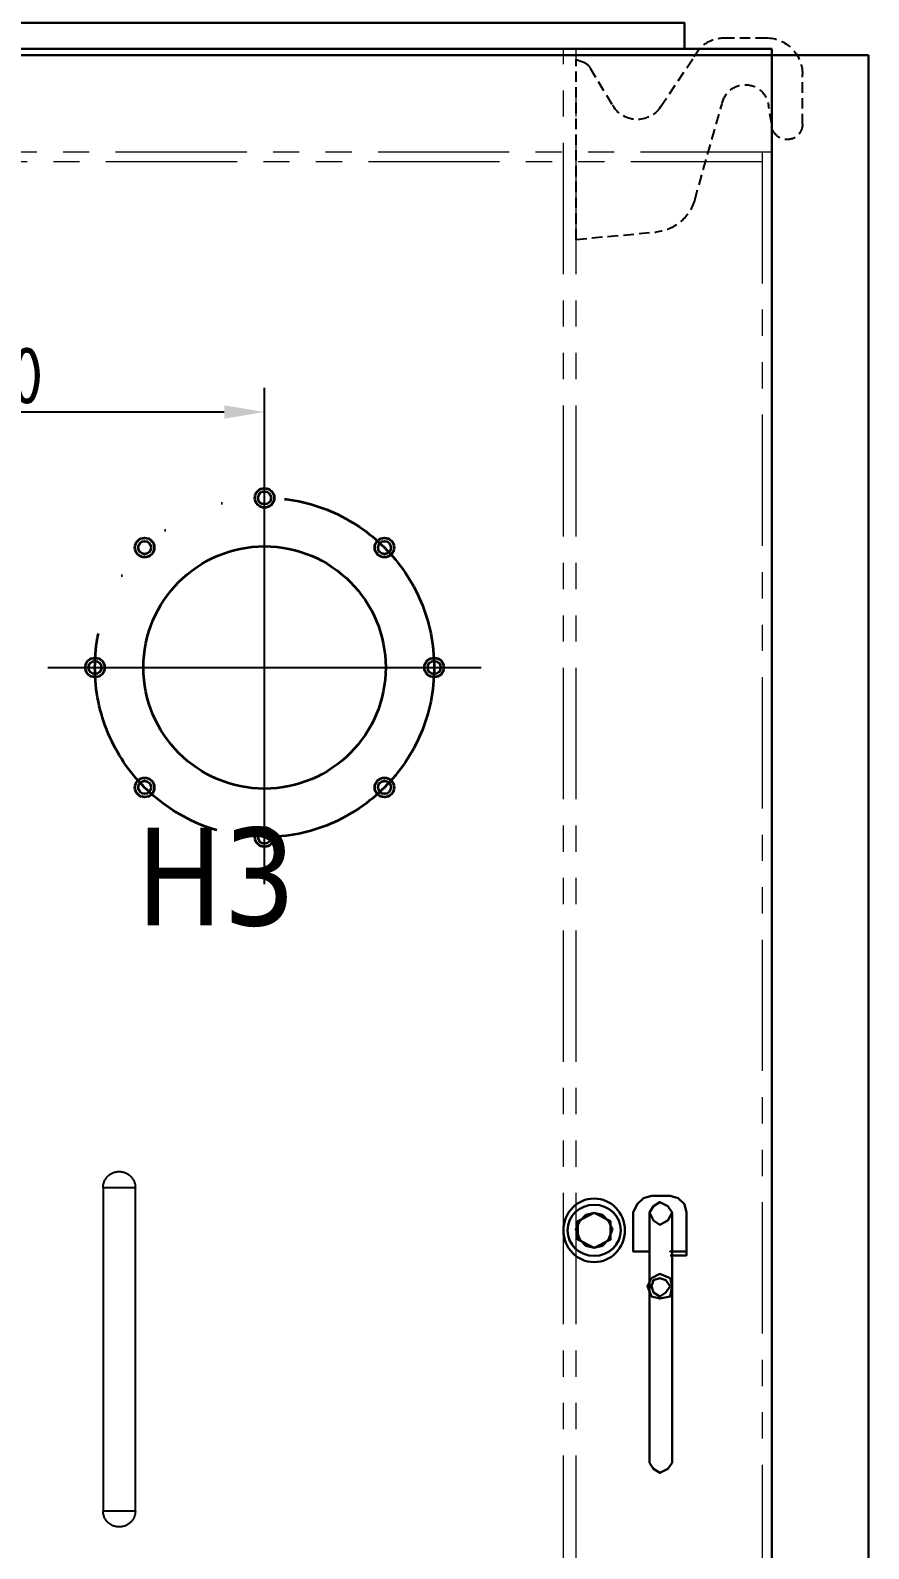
# Model space of a CAD drawing. Header units: millimetres. Extents: x 36873 to 51119, y -3533 to 6541.
# Drawn here: x 45613 to 46132, y 3705 to 4644 of the extents above; entities that cross this region are included whole.
import ezdxf

# ---------------------------------------------------------------- set-up
doc = ezdxf.new("R2010")
doc.units = ezdxf.units.MM
doc.header["$LTSCALE"] = 13
for name, pattern in [('ACAD_ISO15W100', [39, 12, -3, 12, -3, 0, -3, 0, -3, 0, -3]), ('CENTER', [50.8, 31.75, -6.35, 6.35, -6.35]), ('CENTER2', [1.125, 0.75, -0.125, 0.125, -0.125]), ('DASHED', [0.75, 0.5, -0.25]), ('EB_DASHDOT', [39, 30, -3, 3, -3]), ('PTHANTOM2', [1.25, 0.625, -0.125, 0.125, -0.125, 0.125, -0.125])]:
    doc.linetypes.add(name, pattern=pattern)
doc.layers.get('0').update_dxf_attribs({"color": 1, "linetype": 'CENTER'})
doc.layers.add('4虚线层', color=6, linetype='DASHED')
for name, color, linetype, lineweight in [('CAXA1', 1, 'EB_DASHDOT', 25), ('标注、文本', 3, 'Continuous', 25), ('铁心', 3, 'Continuous', 0)]:
    doc.layers.add(name, color=color, linetype=linetype, lineweight=lineweight)
doc.styles.get("Standard").update_dxf_attribs({"font": 'gbenor.shx', "bigfont": 'gbcbig.shx'})
doc.styles.add('Tahoma_txtstyle_30.40_0_0', font='tahoma.ttf')
doc.dimstyles.new('丁晓菲', dxfattribs={"dimscale": 15, "dimtxt": 3.5, "dimasz": 2.5, "dimexe": 1.5, "dimexo": 0, "dimgap": 0.5, "dimtad": 1, "dimtoh": 1, "dimtxsty": 'Standard', "dimcen": 2.5, "dimclrd": 3, "dimclre": 3, "dimclrt": 2, "dimadec": 0, "dimazin": 0, "dimtfac": 1, "dimtmove": 0, "dimatfit": 2, "dimfxl": 1.5, "dimarcsym": 0})

# ---------------------------------------------------------------- blocks, each defined once
blk = doc.blocks.new('A$C7d554a5c')
at = {"layer": '标注、文本', "color": 0, "linetype": 'CENTER2', "ltscale": 38.869873}
blk.add_lwpolyline([(-10, -100), (-10, 100), (10, 100), (10, -100)], close=True, dxfattribs=at)
for centre, start, end in [((0, 100), 0, 180), ((0, -100), 180, 0)]:
    blk.add_arc(centre, 10, start, end, dxfattribs=at)
blk = doc.blocks.new('A$C3970166B')
at = {"layer": '标注、文本', "color": 4, "lineweight": 30}
for points in [[(20.32, 13.55), (18.63, 16.93), (16.09, 19.47), (12.7, 20.32), (9.31, 19.47), (6.77, 16.93), (5.08, 13.55), (6.77, 9.31), (9.31, 6.77), (12.7, 5.93), (16.09, 6.77), (18.63, 9.31)], [(19.47, 16.93), (12.7, 20.32), (5.93, 16.93), (5.93, 9.31), (12.7, 5.93), (19.47, 9.31)]]:
    blk.add_lwpolyline(points, close=True, dxfattribs=at)
for major_axis, ratio in [((0, 13.12), 0.967742), ((-11.01, 0), 0.961538)]:
    blk.add_ellipse((12.7, 13.12), major_axis=major_axis, ratio=ratio, start_param=0, end_param=6.283185, dxfattribs=at)
blk = doc.blocks.new('A$C33D96195')
at = {"layer": '标注、文本', "color": 4, "lineweight": 30}
for points in [[(54.61, 171.45), (49.53, 170.18), (45.72, 166.37), (43.18, 161.29)], [(54.61, 171.45), (66.04, 171.45)], [(76.2, 161.29), (74.93, 166.37), (71.12, 170.18), (66.04, 171.45)], [(53.34, 137.16), (43.18, 137.16), (43.18, 161.29)], [(67.31, 6.35), (67.31, 161.29), (64.77, 165.1), (59.69, 167.64), (55.88, 165.1), (53.34, 161.29), (55.88, 156.21), (59.69, 153.67), (64.77, 156.21), (67.31, 161.29)], [(53.34, 161.29), (53.34, 6.35)], [(76.2, 161.29), (76.2, 137.16), (66.04, 137.16), (76.2, 137.16), (76.2, 134.62), (66.04, 134.62)], [(53.34, 6.35), (55.88, 2.54), (59.69, 0), (64.77, 2.54), (67.31, 6.35)]]:
    blk.add_lwpolyline(points, dxfattribs=at)
for points in [[(30.48, 150.83), (27.94, 155.91), (24.13, 159.72), (19.05, 160.99), (13.97, 159.72), (10.16, 155.91), (7.62, 150.83), (10.16, 144.48), (13.97, 140.67), (19.05, 139.4), (24.13, 140.67), (27.94, 144.48)], [(29.21, 155.91), (19.05, 160.99), (8.89, 155.91), (8.89, 144.48), (19.05, 139.4), (29.21, 144.48)], [(67.31, 115.57), (66.04, 120.65), (59.69, 123.19), (54.61, 120.65), (52.07, 115.57), (54.61, 109.22), (59.69, 107.95), (66.04, 109.22)], [(66.04, 115.57), (63.5, 119.38), (59.69, 120.65), (55.88, 119.38), (54.61, 115.57), (55.88, 111.76), (59.69, 109.22), (63.5, 111.76)]]:
    blk.add_lwpolyline(points, close=True, dxfattribs=at)
for major_axis, ratio in [((0, 19.69), 0.967742), ((-16.51, 0), 0.961538)]:
    blk.add_ellipse((19.05, 150.2), major_axis=major_axis, ratio=ratio, start_param=0, end_param=6.283185, dxfattribs=at)
at = {"layer": '标注、文本', "xscale": 1.5, "yscale": 1.5, "zscale": 1.5}
blk.add_blockref('A$C3970166B', (0, 130.51), dxfattribs=at)
blk = doc.blocks.new('A$C0DBA7382')
at = {"color": 7}
for p, q in [((0, 0), (49.4, -4.58)), ((0, 0), (0, -111.29)), ((73.3, -24.39), (90.37, -84.23)), ((121, -71.27), (118.91, -83.19)), ((140, -71.27), (140, -102.27)), ((22.19, -83.55), (8.52, -106.11)), ((52.21, -82), (76.36, -118.09)), ((0, -111.29), (4.07, -109.9)), ((91.5, -124.77), (117.5, -124.77))]:
    blk.add_line(p, q, dxfattribs=at)
for centre, radius, start, end in [((46.86, -31.96), 27.5, 15.97573, 84.70726), ((130.5, -71.27), 9.5, 0, 180), ((37.66, -91.72), 17.5, 33.75447, 152.15773), ((104.57, -81.27), 14.5, 191.8004, 354.23931), ((117.5, -102.27), 22.5, 270, 0), ((1.47, -102.33), 8, 288.96813, 331.8329), ((91.5, -104.27), 20.5, 205.17946, 270)]:
    blk.add_arc(centre, radius, start, end, dxfattribs=at)
blk = doc.blocks.new('*D1149')
at = {"layer": 'Defpoints', "color": 0, "linetype": 'CENTER2', "ltscale": 38.869873}
for p in [(45467.92, 4408.14), (45467.92, 4408.14), (45757.92, 4286.01)]:
    blk.add_point(p, dxfattribs=at)
at = {"layer": '标注、文本', "color": 3, "lineweight": -2, "ltscale": 38.869873}
for p, q in [((45467.92, 4408.14), (45467.92, 4423.14)), ((45757.92, 4286.01), (45757.92, 4423.14)), ((45732.92, 4408.14), (45492.92, 4408.14))]:
    blk.add_line(p, q, dxfattribs=at)
at = {"layer": '标注、文本', "color": 3, "linetype": 'CENTER2', "ltscale": 38.869873}
for points in [[(45492.92, 4412.3), (45492.92, 4403.97), (45467.92, 4408.14)], [(45732.92, 4412.3), (45732.92, 4403.97), (45757.92, 4408.14)]]:
    blk.add_solid(points, dxfattribs=at)
at = {"layer": '标注、文本', "color": 2, "linetype": 'CENTER2', "ltscale": 38.869873, "insert": (45589.56, 4430.64), "char_height": 35, "attachment_point": 5, "bg_fill": 3, "box_fill_scale": 1.1, "bg_fill_color": 256, "bg_fill_true_color": 13158600, "bg_fill_transparency": 0}
blk.add_mtext('290', dxfattribs=at)
blk = doc.blocks.new('A$Cf82786fd')
at = {"linetype": 'ACAD_ISO15W100', "lineweight": 35}
blk.add_circle((0, 0), 105, dxfattribs=at)
at = {"lineweight": 35}
for centre, radius in [((0, 105), 6), ((0, 105), 4), ((-74.25, 74.25), 6), ((-74.25, 74.25), 4), ((74.25, 74.25), 6), ((74.25, 74.25), 4), ((0, 0), 75), ((-105, 0), 6), ((-105, 0), 4), ((105, 0), 6), ((105, 0), 4), ((-74.25, -74.25), 6), ((-74.25, -74.25), 4), ((74.25, -74.25), 6), ((74.25, -74.25), 4), ((0, -105), 6), ((0, -105), 4)]:
    blk.add_circle(centre, radius, dxfattribs=at)
blk.add_arc((0, 0), 105, 270, 315)
at = {"layer": 'CAXA1'}
for p, q in [((0, -134.15), (0, 125.69)), ((-134.14, 0), (134.14, 0))]:
    blk.add_line(p, q, dxfattribs=at)

msp = doc.modelspace()

# ---------------------------------------------------------------- linework, layer by layer
at = {"layer": '标注、文本', "color": 4, "lineweight": 30, "ltscale": 38.869873}
for p, q in [((44803.917, 4629.006), (46131.917, 4629.006)), ((46017.917, 4633.006), (46071.917, 4633.006)), ((46071.917, 4633.006), (46071.917, 3081.003)), ((46131.917, 4629.006), (46131.917, 3021.003))]:
    msp.add_line(p, q, dxfattribs=at)
at = {"layer": '标注、文本', "color": 6, "linetype": 'PTHANTOM2', "lineweight": 0, "ltscale": 10}
for p, q in [((45942.917, 2381.006), (45942.917, 4633.006)), ((45950.917, 2381.006), (45950.917, 4633.006)), ((46071.917, 4569.006), (44863.917, 4569.006)), ((46065.917, 4569.006), (46065.917, 3087.003)), ((46065.917, 4563.006), (44869.917, 4563.006))]:
    msp.add_line(p, q, dxfattribs=at)
at = {"layer": '标注、文本', "color": 4, "lineweight": 30, "ltscale": 38.869873}
msp.add_lwpolyline([(44917.917, 4649.006), (46017.917, 4649.006), (46017.917, 4633.006), (44917.917, 4633.006)], close=True, dxfattribs=at)

# ---------------------------------------------------------------- block references
at = {"layer": '4虚线层', "color": 3, "ltscale": 5, "xscale": -1, "rotation": 180}
msp.add_blockref('A$C0DBA7382', (45950.917, 4514.976), dxfattribs=at)
at = {"layer": '标注、文本', "color": 4, "lineweight": 30, "ltscale": 38.869873, "xscale": -1}
msp.add_blockref('A$C7d554a5c', (45667.917, 3828.005), dxfattribs=at)
at = {"layer": '标注、文本'}
msp.add_blockref('A$C33D96195', (45942.919, 3751.434), dxfattribs=at)

# ---------------------------------------------------------------- texts
at = {"layer": '铁心', "style": 'Tahoma_txtstyle_30.40_0_0'}
msp.add_text('H3', height=60.4188, dxfattribs=at).set_placement((45678.487, 4090.442))

# ---------------------------------------------------------------- dimensions: what is measured, and where the dimension line sits
at = {"layer": '标注、文本', "color": 0, "linetype": 'CENTER2', "ltscale": 38.869873}
dim = msp.add_linear_dim(base=(45467.917, 4408.138), p1=(45757.917, 4286.006), p2=(45467.917, 4408.138), angle=180, dimstyle='丁晓菲', override={"dimscale": 10, "dimtfill": 1, "dimarcsym": 1}, dxfattribs=at)
dim.commit()
dim.dimension.update_dxf_attribs({"geometry": '*D1149', "text_midpoint": (45589.561, 4408.138), "dimtype": 160})

# ---------------------------------------------------------------- next in the draw order: block references
msp.add_blockref('A$Cf82786fd', (45757.917, 4250.006), dxfattribs=at)

doc.saveas('drawing.dxf')
